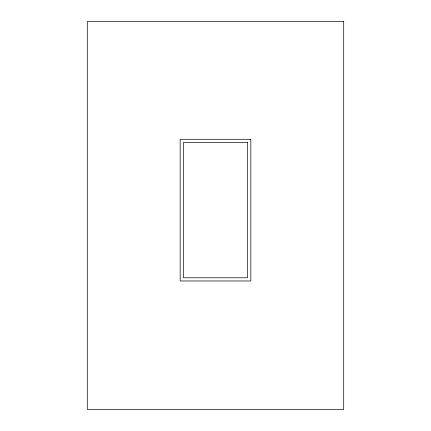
<?xml version="1.0" encoding="UTF-8"?>
<svg xmlns="http://www.w3.org/2000/svg" width="431" height="431" viewBox="0 0 431 431"><rect width="100%" height="100%" fill="white"/><g stroke="black" fill="none" stroke-linecap="round" stroke-linejoin="round"><path stroke-width="0.65" d="M343.706 21.55L87.294 21.55L87.294 409.45L343.706 409.45L343.706 21.55M250.837 139.294L180.163 139.294L180.163 280.974L250.837 280.974L250.837 139.294M247.55 142.483L183.45 142.483L183.45 277.785L247.55 277.785L247.55 142.483"/></g></svg>
